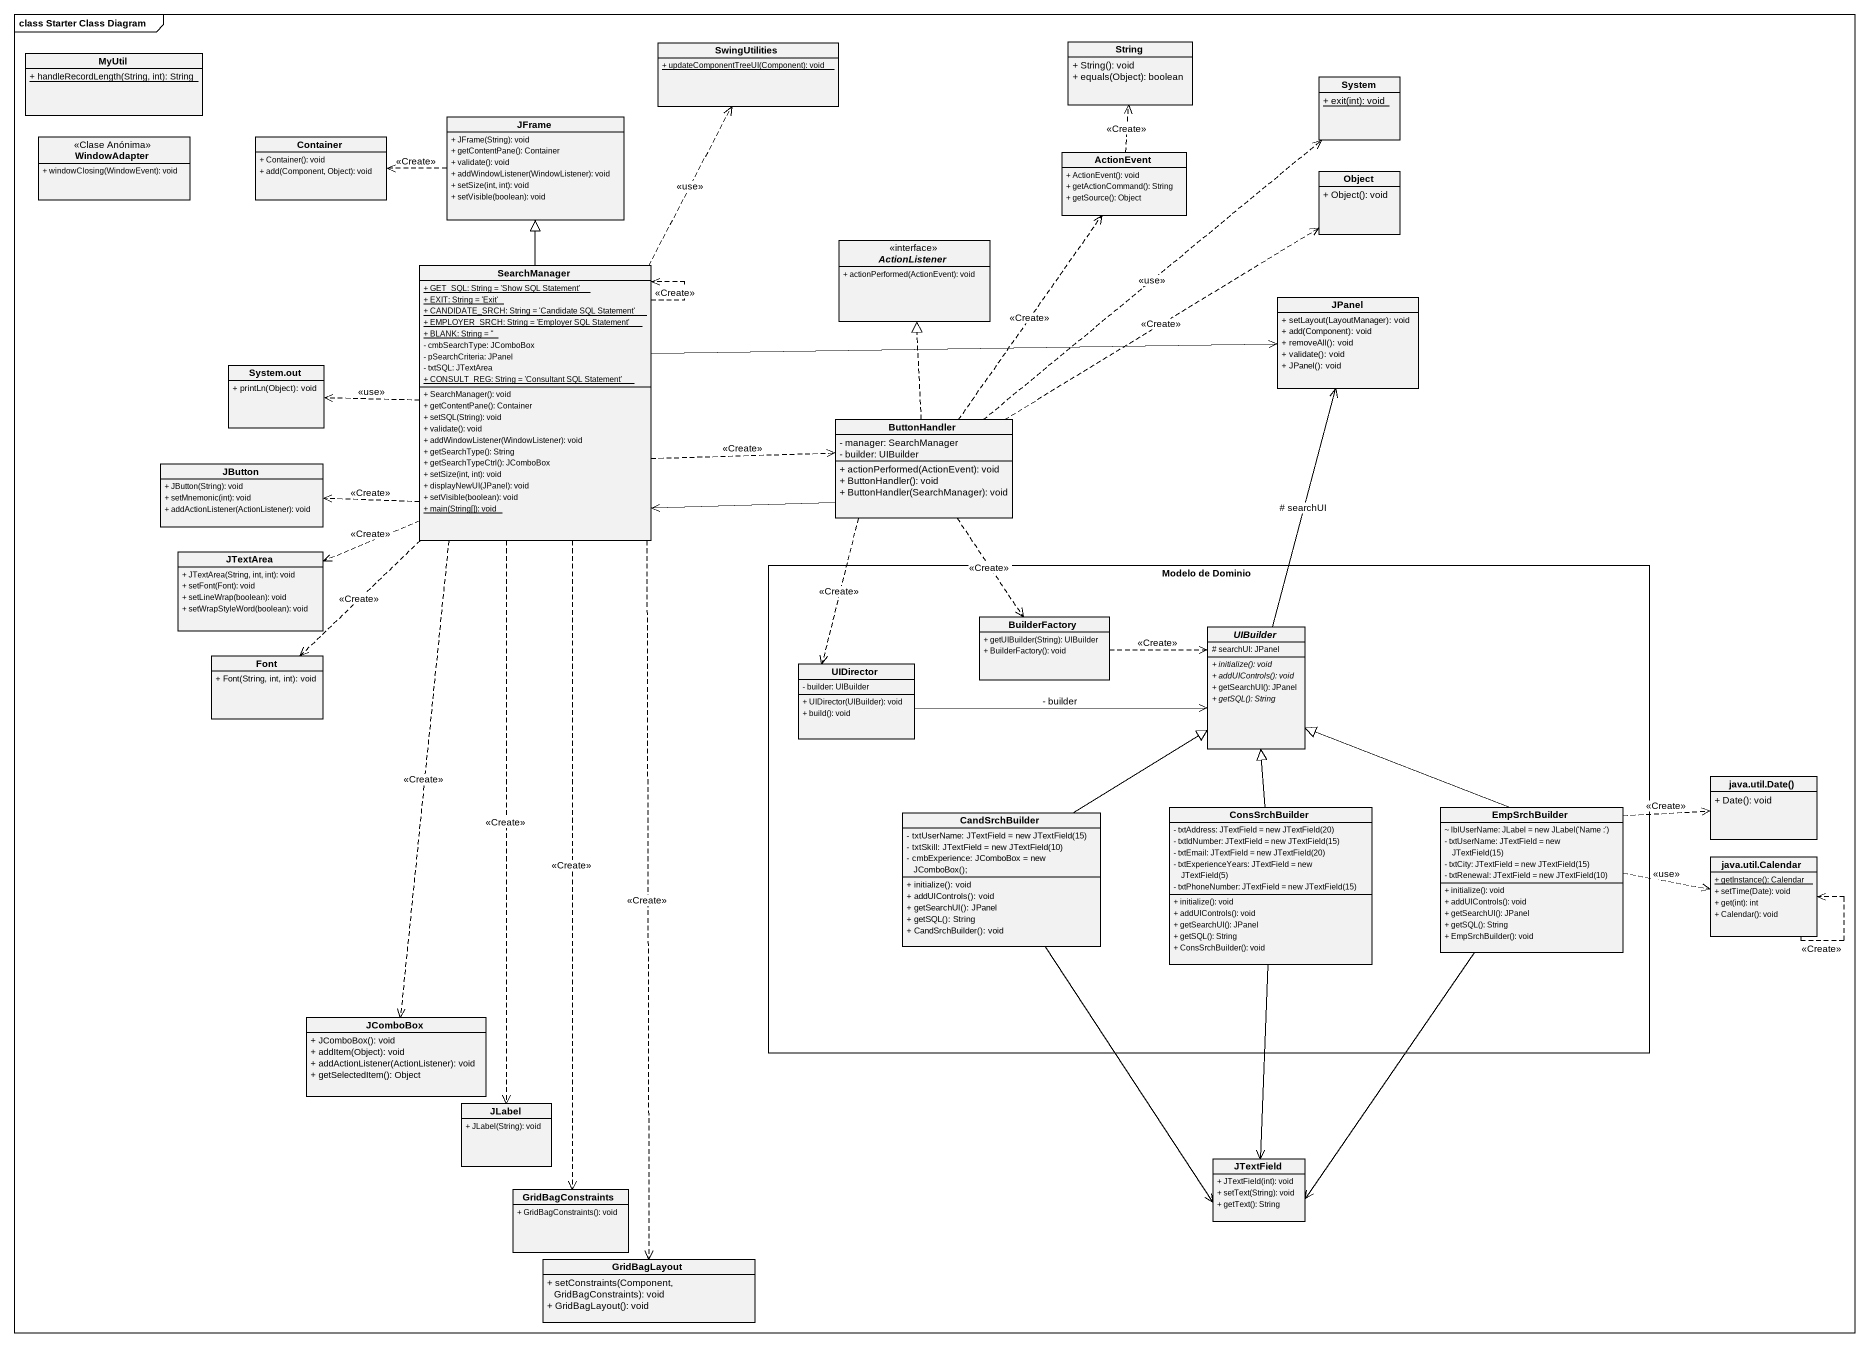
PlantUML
@startuml
mainframe class Starter Class Diagram
hide circle
hide empty members
skinparam classAttributeIconSize 0
class MyUtil {
  {static} + handleRecordLength(String, int): String
}
class SwingUtilities {
  {static} + updateComponentTreeUI(Component): void
}
class String {
  + String(): void
  + equals(Object): boolean
}
class System {
  {static} + exit(int): void
}
class WindowAdapter <<Clase Anónima>> {
  + windowClosing(WindowEvent): void
}
class Container {
  + Container(): void
  + add(Component, Object): void
}
class JFrame {
  + JFrame(String): void
  + getContentPane(): Container
  + validate(): void
  + addWindowListener(WindowListener): void
  + setSize(int, int): void
  + setVisible(boolean): void
}
class ActionEvent {
  + ActionEvent(): void
  + getActionCommand(): String
  + getSource(): Object
}
class "Object" as Object_ {
  + Object(): void
}
class SearchManager {
  {static} + GET_SQL: String = 'Show SQL Statement'
  {static} + EXIT: String = 'Exit'
  {static} + CANDIDATE_SRCH: String = 'Candidate SQL Statement'
  {static} + EMPLOYER_SRCH: String = 'Employer SQL Statement'
  {static} + BLANK: String = ''
  - cmbSearchType: JComboBox
  - pSearchCriteria: JPanel
  - txtSQL: JTextArea
  {static} + CONSULT_REG: String = 'Consultant SQL Statement'
  + SearchManager(): void
  + getContentPane(): Container
  + setSQL(String): void
  + validate(): void
  + addWindowListener(WindowListener): void
  + getSearchType(): String
  + getSearchTypeCtrl(): JComboBox
  + setSize(int, int): void
  + displayNewUI(JPanel): void
  + setVisible(boolean): void
  {static} + main(String[]): void
}
interface ActionListener {
  + actionPerformed(ActionEvent): void
}
class JPanel {
  + setLayout(LayoutManager): void
  + add(Component): void
  + removeAll(): void
  + validate(): void
  + JPanel(): void
}
class "System.out" as System_out {
  + printLn(Object): void
}
class ButtonHandler {
  - manager: SearchManager
  - builder: UIBuilder
  + actionPerformed(ActionEvent): void
  + ButtonHandler(): void
  + ButtonHandler(SearchManager): void
}
class JButton {
  + JButton(String): void
  + setMnemonic(int): void
  + addActionListener(ActionListener): void
}
class JTextArea {
  + JTextArea(String, int, int): void
  + setFont(Font): void
  + setLineWrap(boolean): void
  + setWrapStyleWord(boolean): void
}
rectangle "Modelo de Dominio" as Modelo_de_Dominio {
  class BuilderFactory {
    + getUIBuilder(String): UIBuilder
    + BuilderFactory(): void
  }
  abstract class UIBuilder {
    # searchUI: JPanel
    {abstract} + initialize(): void
    {abstract} + addUIControls(): void
    + getSearchUI(): JPanel
    {abstract} + getSQL(): String
  }
  class UIDirector {
    - builder: UIBuilder
    + UIDirector(UIBuilder): void
    + build(): void
  }
  class CandSrchBuilder {
    {field} - txtUserName: JTextField = new JTextField(15)
    {field} - txtSkill: JTextField = new JTextField(10)
    {field} - cmbExperience: JComboBox = new JComboBox();
    + initialize(): void
    + addUIControls(): void
    + getSearchUI(): JPanel
    + getSQL(): String
    + CandSrchBuilder(): void
  }
  class ConsSrchBuilder {
    {field} - txtAddress: JTextField = new JTextField(20)
    {field} - txtIdNumber: JTextField = new JTextField(15)
    {field} - txtEmail: JTextField = new JTextField(20)
    {field} - txtExperienceYears: JTextField = new JTextField(5)
    {field} - txtPhoneNumber: JTextField = new JTextField(15)
    + initialize(): void
    + addUIControls(): void
    + getSearchUI(): JPanel
    + getSQL(): String
    + ConsSrchBuilder(): void
  }
  class EmpSrchBuilder {
    {field} ~ lblUserName: JLabel = new JLabel('Name :')
    {field} - txtUserName: JTextField = new JTextField(15)
    {field} - txtCity: JTextField = new JTextField(15)
    {field} - txtRenewal: JTextField = new JTextField(10)
    + initialize(): void
    + addUIControls(): void
    + getSearchUI(): JPanel
    + getSQL(): String
    + EmpSrchBuilder(): void
  }
}
class Font {
  + Font(String, int, int): void
}
class "java.util.Date()" as java_util_Date {
  + Date(): void
}
class "java.util.Calendar" as java_util_Calendar {
  {static} + getInstance(): Calendar
  + setTime(Date): void
  + get(int): int
  + Calendar(): void
}
class JComboBox {
  + JComboBox(): void
  + addItem(Object): void
  + addActionListener(ActionListener): void
  + getSelectedItem(): Object
}
class JLabel {
  + JLabel(String): void
}
class JTextField {
  + JTextField(int): void
  + setText(String): void
  + getText(): String
}
class GridBagConstraints {
  + GridBagConstraints(): void
}
class GridBagLayout {
  + setConstraints(Component, GridBagConstraints): void
  + GridBagLayout(): void
}
JFrame .left.> Container : <<Create>>
ActionEvent .up.> String : <<Create>>
SearchManager .up.> SwingUtilities : <<use>>
SearchManager -up-|> JFrame
SearchManager ..> SearchManager : <<Create>>
SearchManager -right-> JPanel
SearchManager .left.> System_out : <<use>>
SearchManager .right.> ButtonHandler : <<Create>>
SearchManager .left.> JButton : <<Create>>
SearchManager ..> JTextArea : <<Create>>
SearchManager ..> Font : <<Create>>
SearchManager ..> JComboBox : <<Create>>
SearchManager ..> JLabel : <<Create>>
SearchManager ..> GridBagConstraints : <<Create>>
SearchManager ..> GridBagLayout : <<Create>>
ButtonHandler .up.> System : <<use>>
ButtonHandler .up.> ActionEvent : <<Create>>
ButtonHandler .up.> Object_ : <<Create>>
ButtonHandler -left-> SearchManager
ButtonHandler .up.|> ActionListener
ButtonHandler ..> BuilderFactory : <<Create>>
ButtonHandler ..> UIDirector : <<Create>>
BuilderFactory .right.> UIBuilder : <<Create>>
UIBuilder -up-> JPanel : # searchUI
UIDirector -right-> UIBuilder : - builder
CandSrchBuilder -up-|> UIBuilder
CandSrchBuilder --> JTextField
ConsSrchBuilder -up-|> UIBuilder
ConsSrchBuilder --> JTextField
EmpSrchBuilder -up-|> UIBuilder
EmpSrchBuilder .right.> java_util_Date : <<Create>>
EmpSrchBuilder .right.> java_util_Calendar : <<use>>
EmpSrchBuilder --> JTextField
java_util_Calendar ..> java_util_Calendar : <<Create>>
@enduml
